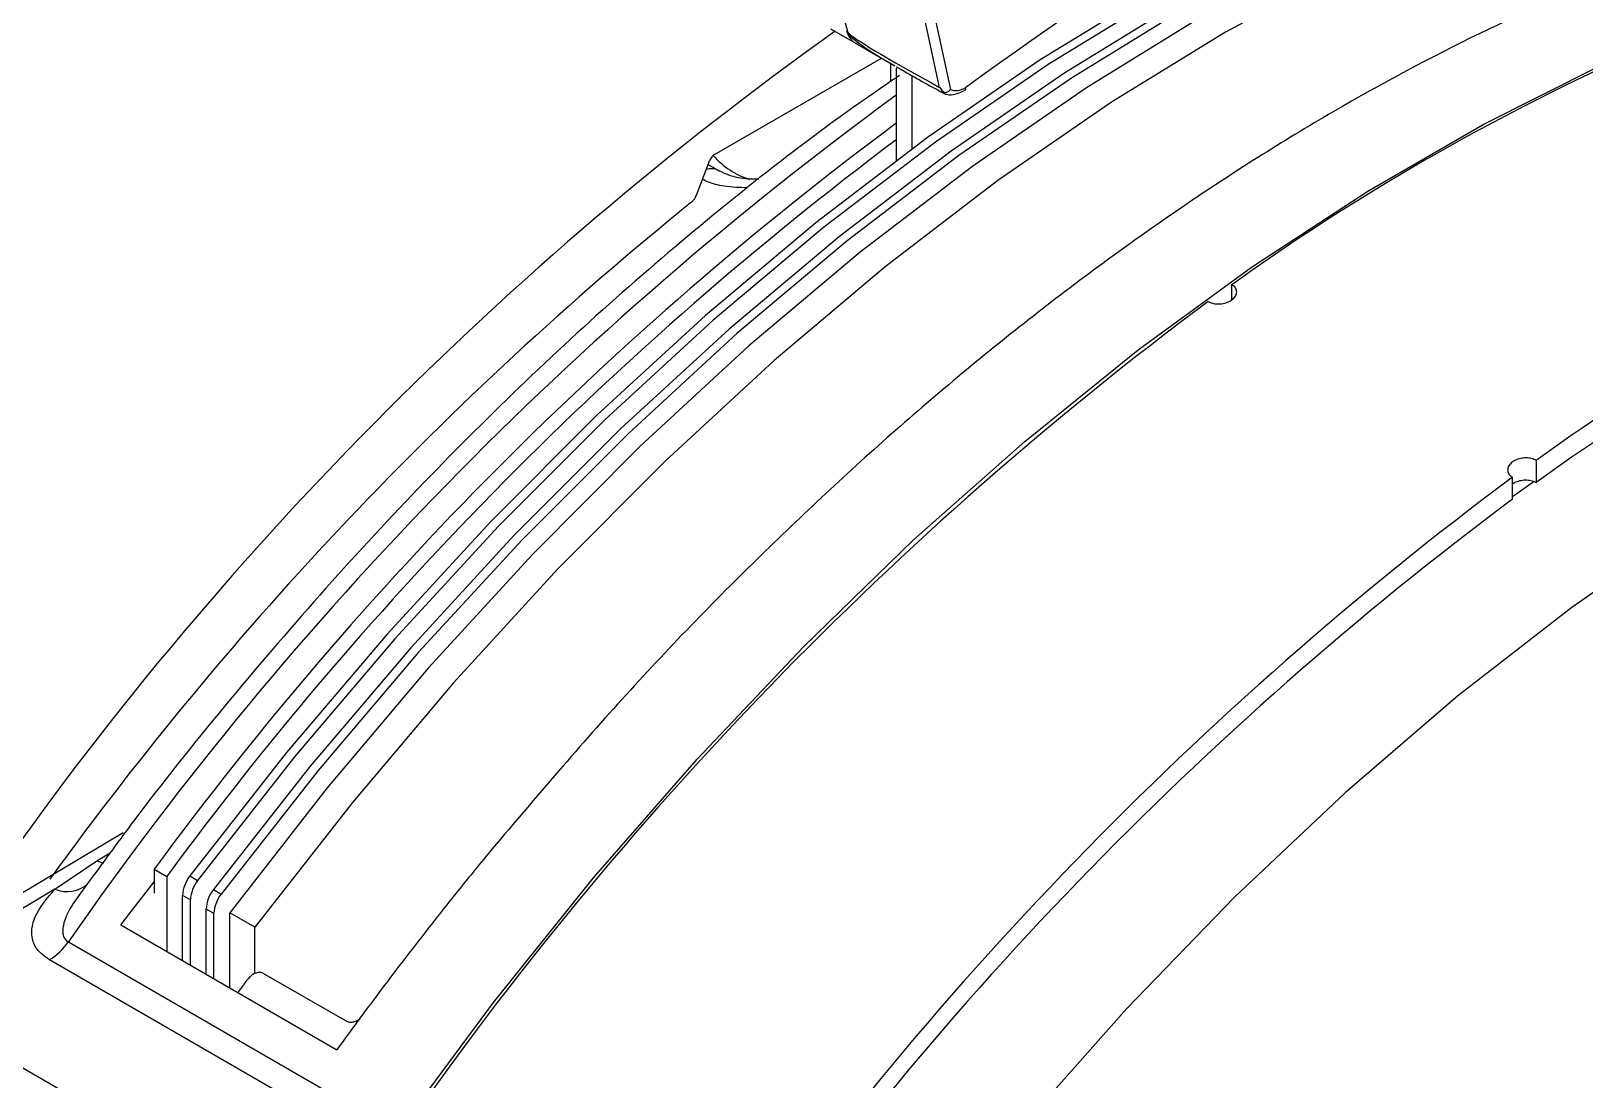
# Model space of a CAD drawing. Extents: x 7 to 113, y 1 to 87.
# Drawn here: x 17.107 to 19.201, y 69.763 to 71.177 of the extents above; entities that cross this region are included whole.
import ezdxf

# ---------------------------------------------------------------- set-up
doc = ezdxf.new("R2010")
doc.units = 0
doc.header["$MEASUREMENT"] = 0
doc.layers.add('OBJECT', color=7, linetype='CONTINUOUS')

msp = doc.modelspace()

# ---------------------------------------------------------------- linework, layer by layer
at = {"layer": 'OBJECT'}
for p, q in [((18.1564, 71.3637), (18.2067, 71.1759)), ((18.3309, 71.1006), (18.2859, 71.308)), ((18.3025, 71.2955), (18.3455, 71.0977)), ((18.1841, 71.1797), (18.2171, 71.1606)), ((18.2171, 71.1606), (18.2706, 71.1297)), ((18.0276, 71.0102), (18.2526, 71.1401)), ((18.2652, 71.1085), (18.2652, 71.1328)), ((18.2725, 71.1267), (18.2725, 71.002)), ((18.2937, 71.1166), (18.2937, 71.0177)), ((18.3372, 71.0932), (18.3385, 71.0919)), ((18.0032, 70.9554), (18.0215, 71.0026)), ((18.0342, 70.9878), (18.0195, 70.9963)), ((18.7246, 70.8143), (18.7246, 70.8348)), ((19.1348, 70.598), (19.1348, 70.5684)), ((19.1029, 70.5456), (19.1029, 70.5753)), ((19.103, 70.5495), (19.1323, 70.5702)), ((17.2307, 70.0962), (16.881, 69.8876)), ((17.1951, 70.0582), (17.2134, 70.0693)), ((17.1389, 70.0204), (17.1951, 70.0582)), ((17.2727, 70.0472), (17.2896, 70.0374)), ((17.2727, 70.0472), (17.2727, 70.0148)), ((17.1389, 70.0204), (16.9123, 69.8852)), ((17.19, 70.0376), (17.1768, 70.0197)), ((17.2275, 69.972), (17.2727, 70.03)), ((17.2896, 70.0374), (17.2896, 69.9361)), ((17.3205, 70.038), (17.3311, 70.0319)), ((17.3523, 70.0197), (17.3628, 70.0136)), ((17.3214, 70.0058), (17.3109, 70.0119)), ((17.3109, 69.9239), (17.3109, 70.0119)), ((17.3214, 69.9178), (17.3214, 70.0058)), ((17.3531, 69.9875), (17.3426, 69.9935)), ((17.3426, 69.9055), (17.3426, 69.9935)), ((17.3531, 69.8994), (17.3531, 69.9875)), ((17.4083, 69.9689), (17.3744, 69.9885)), ((17.3744, 69.8872), (17.3744, 69.9885)), ((17.2275, 69.972), (17.5186, 69.8039)), ((17.4083, 69.9065), (17.4083, 69.9689)), ((17.1569, 69.9492), (17.6006, 69.693)), ((17.5726, 69.6702), (17.1313, 69.925)), ((17.4198, 69.9068), (17.5326, 69.8419)), ((16.9123, 69.8852), (17.4287, 69.5871))]:
    msp.add_line(p, q, dxfattribs=at)
at = {"layer": 'OBJECT', "flags": 128}
for points in [[(19.9175, 71.5372), (19.7869, 71.5529), (19.6516, 71.556), (19.512, 71.5465), (19.3689, 71.5245), (19.2226, 71.4901), (19.0739, 71.4433), (18.9233, 71.3844), (18.7715, 71.3136), (18.619, 71.2312), (18.4666, 71.1376), (18.3147, 71.0331), (18.1642, 70.9181), (18.0154, 70.7932), (17.8692, 70.6588), (17.726, 70.5155), (17.5864, 70.3638), (17.4511, 70.2044), (17.3205, 70.038)], [(19.928, 71.5311), (19.7975, 71.5468), (19.6621, 71.5499), (19.5226, 71.5405), (19.3794, 71.5185), (19.2331, 71.484), (19.0844, 71.4372), (18.9338, 71.3783), (18.782, 71.3075), (18.6295, 71.2251), (18.4771, 71.1315), (18.3253, 71.027), (18.1747, 70.912), (18.026, 70.7871), (17.8797, 70.6527), (17.7365, 70.5094), (17.597, 70.3577), (17.4616, 70.1984), (17.3311, 70.0319)], [(19.9492, 71.5189), (19.8187, 71.5346), (19.6833, 71.5377), (19.5438, 71.5282), (19.4006, 71.5062), (19.2543, 71.4717), (19.1056, 71.425), (18.955, 71.3661), (18.8032, 71.2953), (18.6508, 71.2129), (18.4983, 71.1193), (18.3465, 71.0148), (18.1959, 70.8998), (18.0472, 70.7749), (17.9009, 70.6405), (17.7577, 70.4971), (17.6182, 70.3455), (17.4828, 70.1861), (17.3523, 70.0197)], [(19.9598, 71.5128), (19.8292, 71.5285), (19.6939, 71.5316), (19.5543, 71.5221), (19.4111, 71.5001), (19.2649, 71.4657), (19.1162, 71.4189), (18.9656, 71.36), (18.8137, 71.2892), (18.6613, 71.2068), (18.5088, 71.1132), (18.357, 71.0087), (18.2064, 70.8937), (18.0577, 70.7688), (17.9115, 70.6344), (17.7683, 70.4911), (17.6287, 70.3394), (17.4934, 70.18), (17.3628, 70.0136)], [(19.9907, 71.4988), (19.8594, 71.5156), (19.7232, 71.5195), (19.5827, 71.5107), (19.4384, 71.4891), (19.2911, 71.4548), (19.1411, 71.408), (18.9893, 71.3488), (18.8362, 71.2776), (18.6825, 71.1946), (18.5288, 71.1001), (18.3757, 70.9946), (18.2239, 70.8784), (18.074, 70.7522), (17.9266, 70.6163), (17.7823, 70.4714), (17.6418, 70.318), (17.5057, 70.1568), (17.3744, 69.9885)], [(20.0246, 71.4793), (19.8933, 71.496), (19.7571, 71.4999), (19.6166, 71.4911), (19.4724, 71.4695), (19.325, 71.4352), (19.1751, 71.3884), (19.0233, 71.3292), (18.8702, 71.258), (18.7164, 71.175), (18.5627, 71.0805), (18.4096, 70.975), (18.2578, 70.8588), (18.1079, 70.7326), (17.9605, 70.5967), (17.8163, 70.4518), (17.6758, 70.2984), (17.5396, 70.1372), (17.4083, 69.9689)], [(17.6006, 69.693), (17.73, 69.8676), (17.8647, 70.0354), (18.0043, 70.1955), (18.1481, 70.3474), (18.2954, 70.4903), (18.4457, 70.6236), (18.5984, 70.7468), (18.7527, 70.8594), (18.908, 70.9608), (19.0636, 71.0507), (19.2189, 71.1286), (19.3733, 71.1942), (19.5259, 71.2472), (19.6762, 71.2874), (19.8236, 71.3146), (19.9674, 71.3288), (20.1069, 71.3298), (20.2417, 71.3176), (20.371, 71.2923)], [(20.8126, 70.8809), (20.6822, 70.9047), (20.5462, 70.9148), (20.4052, 70.911), (20.26, 70.8935), (20.1112, 70.8623), (19.9595, 70.8175), (19.8057, 70.7594), (19.6503, 70.6882), (19.4943, 70.6043), (19.3382, 70.508), (19.1829, 70.3999), (19.029, 70.2804), (18.8773, 70.15), (18.7285, 70.0094), (18.5833, 69.8593), (18.4424, 69.7003), (18.3064, 69.5332), (18.1759, 69.3588)], [(17.1951, 70.0582), (17.203, 70.0555), (17.2041, 70.0552)]]:
    msp.add_lwpolyline(points, dxfattribs=at)
at = {"layer": 'OBJECT'}
for centre, radius, start, end in [((20.9472, 67.3055), 4.7523, 125.4631, 145.1492), ((18.2175, 71.1971), 0.0237, 240.016, 243.1594), ((18.1976, 71.1926), 0.0206, 296.4238, 299.0177), ((18.2296, 71.1808), 0.0238, 196.5003, 238.3694), ((20.5632, 68.2664), 3.1586, 114.3975, 125.5971), ((21.114, 67.1955), 4.8209, 126.1142, 145.1668), ((18.3613, 71.1003), 0.00501, 300.5625, 0.5339), ((18.3592, 71.1048), 0.01, 297.3869, 306.4639), ((18.3627, 71.0995), 0.00372, 312.6152, 12.1955), ((21.1132, 67.2263), 4.7652, 126.593, 143.7021), ((21.1386, 67.2091), 4.7764, 126.8732, 143.6902), ((18.1082, 71.0804), 0.109, 220.931, 252.2419), ((20.9949, 67.2381), 4.7684, 128.9708, 144.105), ((20.9733, 68.0297), 3.1586, 114.3975, 125.5971), ((20.9563, 68.0296), 3.1246, 114.3364, 125.6582), ((21.5914, 66.9149), 4.8569, 126.6411, 145.1733), ((22.0015, 66.6781), 4.8569, 126.6411, 145.1733), ((21.98, 66.6862), 4.8138, 126.7036, 145.2907), ((17.1555, 70.0578), 0.0409, 246.0473, 312.4756), ((17.3565, 70.0099), 0.0456, 141.9158, 177.472), ((17.367, 70.0038), 0.0456, 141.9158, 177.472), ((17.3882, 69.9915), 0.0456, 141.9158, 177.472), ((17.3987, 69.9855), 0.0456, 141.9158, 177.472), ((17.0873, 69.9969), 0.0843, 301.445, 325.5545)]:
    msp.add_arc(centre, radius, start, end, dxfattribs=at)
for centre, major_axis, ratio, start_param, end_param in [((18.5907, 68.6502), (1.8185, 2.8489), 0.545295, 0.66147, 0.957802), ((18.6493, 70.9804), (0.4436, -0.1981), 0.067913, 3.196653, 3.249317), ((18.63, 70.9616), (0.4232, -0.2148), 0.03328, 3.171458, 3.224122), ((18.6493, 70.9804), (0.4436, -0.1981), 0.067913, 3.249317, 3.719167), ((18.63, 70.9616), (0.4232, -0.2148), 0.03328, 3.224122, 3.944787), ((18.3701, 71.1411), (0.0269, 0.0422), 0.545295, 3.235382, 3.897213), ((18.0276, 71.0021), (0.005, 0.00866), 0.577456, 0.785256, 1.832237)]:
    msp.add_ellipse(centre, major_axis=major_axis, ratio=ratio, start_param=start_param, end_param=end_param, dxfattribs=at)
for points, knots in [([(20.0204, 71.3944), (19.962, 71.3959), (19.8451, 71.3988), (19.6592, 71.3762), (19.4665, 71.3331), (19.2694, 71.2678), (19.0713, 71.1824), (18.8719, 71.0772), (18.6706, 70.9512), (18.4712, 70.8067), (18.277, 70.6465), (18.0875, 70.4706), (17.9012, 70.2788), (17.782, 70.1381), (17.7224, 70.0678)], [0, 0, 0, 0, 0.082347, 0.164694, 0.249433, 0.334172, 0.416519, 0.498866, 0.583605, 0.668344, 0.750089, 0.831834, 0.915917, 1, 1, 1, 1]), ([(18.2729, 71.1286), (18.2761, 71.1267), (18.2983, 71.1135), (18.3202, 71.1016), (18.3389, 71.0915)], [0, 0, 0, 0, 0.144723, 1, 1, 1, 1]), ([(18.2768, 71.1166), (18.2501, 71.0983), (18.1752, 71.047), (18.0533, 70.9522), (17.9117, 70.8335), (17.7726, 70.7058), (17.6363, 70.5702), (17.5033, 70.427), (17.3744, 70.2766), (17.2698, 70.1466), (17.21, 70.0649), (17.19, 70.0376)], [0, 0, 0, 0, 0.068627, 0.192882, 0.317105, 0.441295, 0.565454, 0.689582, 0.813683, 0.937762, 1, 1, 1, 1]), ([(18.3309, 71.1006), (18.331, 71.1006), (18.3328, 71.0977), (18.335, 71.0954), (18.3372, 71.0932)], [0, 0, 0, 0, 0.019972, 1, 1, 1, 1]), ([(18.3455, 71.0977), (18.3454, 71.0977), (18.345, 71.0972), (18.3438, 71.0959), (18.3414, 71.0942), (18.3389, 71.0934), (18.3375, 71.0932), (18.3372, 71.0932)], [0, 0, 0, 0, 0.017184, 0.202292, 0.556604, 0.898384, 1, 1, 1, 1]), ([(18.3385, 71.0919), (18.3391, 71.0917), (18.3436, 71.0901), (18.3524, 71.0911), (18.3603, 71.0945), (18.3638, 71.096)], [0, 0, 0, 0, 0.0686671, 0.5803873, 1, 1, 1, 1]), ([(18.034, 70.9876), (18.0333, 70.9881), (18.0306, 70.9901), (18.0248, 70.9913), (18.0193, 70.9906), (18.0167, 70.9903)], [0, 0, 0, 0, 0.143699, 0.600741, 1, 1, 1, 1]), ([(18.0874, 70.977), (18.0777, 70.977), (18.0575, 70.9772), (18.042, 70.9843), (18.0339, 70.988)], [0, 0, 0, 0, 0.482585, 1, 1, 1, 1]), ([(18.0723, 70.9654), (18.0615, 70.9656), (18.0424, 70.966), (18.0222, 70.9714), (18.0136, 70.9756), (18.0114, 70.9766)], [0, 0, 0, 0, 0.489325, 0.867474, 1, 1, 1, 1]), ([(17.996, 70.9454), (17.9968, 70.9461), (17.998, 70.9471), (17.9994, 70.9488), (18.0005, 70.9502), (18.0014, 70.9517), (18.0023, 70.9534), (18.0029, 70.9547), (18.0032, 70.9554)], [0, 0, 0, 0, 0.270621, 0.405245, 0.539866, 0.674485, 0.809107, 1, 1, 1, 1]), ([(18.6928, 70.812), (18.6941, 70.8114), (18.6973, 70.8098), (18.7038, 70.8086), (18.7114, 70.8089), (18.7188, 70.8108), (18.725, 70.8142), (18.7295, 70.8186), (18.7316, 70.8235), (18.731, 70.8284), (18.7284, 70.8323), (18.7257, 70.8341), (18.7246, 70.8348)], [0, 0, 0, 0, 0.073627, 0.179766, 0.286276, 0.393535, 0.501562, 0.610022, 0.718406, 0.826275, 0.933445, 1, 1, 1, 1]), ([(19.1348, 70.598), (19.1328, 70.5989), (19.1289, 70.6007), (19.1214, 70.6016), (19.1138, 70.6008), (19.1067, 70.5984), (19.1009, 70.5947), (19.0972, 70.5901), (19.0959, 70.585), (19.0973, 70.5802), (19.1002, 70.577), (19.1024, 70.5756), (19.1029, 70.5753)], [0, 0, 0, 0, 0.106474, 0.21294, 0.319697, 0.427106, 0.535184, 0.643667, 0.752079, 0.859926, 0.96696, 1, 1, 1, 1]), ([(19.1029, 70.5663), (19.103, 70.5663), (19.1045, 70.5677), (19.1092, 70.5698), (19.1165, 70.5717), (19.1242, 70.5718), (19.1305, 70.5706), (19.1336, 70.569), (19.1348, 70.5684)], [0, 0, 0, 0, 0.003468, 0.220343, 0.437068, 0.652738, 0.866973, 1, 1, 1, 1]), ([(17.7224, 70.0678), (17.7071, 70.0491), (17.6766, 70.0117), (17.6316, 69.9545), (17.5786, 69.8856), (17.5414, 69.8349), (17.5186, 69.8039)], [0, 0, 0, 0, 0.218765, 0.43753, 0.656295, 1, 1, 1, 1]), ([(17.1313, 69.925), (17.1252, 69.9295), (17.1129, 69.9386), (17.106, 69.9589), (17.1107, 69.9875), (17.1282, 70.0079), (17.1389, 70.0204)], [0, 0, 0, 0, 0.167941, 0.334633, 0.594445, 1, 1, 1, 1]), ([(17.1771, 70.0195), (17.1708, 70.0114), (17.1607, 69.9986), (17.1515, 69.9784), (17.148, 69.9641), (17.1512, 69.9542), (17.1544, 69.9507), (17.1565, 69.9494), (17.1569, 69.9492)], [0, 0, 0, 0, 0.3519283, 0.5553287, 0.8200741, 0.9090966, 0.9848159, 1, 1, 1, 1]), ([(17.3855, 69.8808), (17.3872, 69.8831), (17.3909, 69.8882), (17.3952, 69.8941), (17.3979, 69.8978), (17.3984, 69.8985)], [0, 0, 0, 0, 0.387387, 0.872424, 1, 1, 1, 1]), ([(17.4198, 69.9068), (17.4187, 69.9073), (17.4163, 69.9082), (17.412, 69.908), (17.4075, 69.9065), (17.4026, 69.9034), (17.3999, 69.9002), (17.3984, 69.8985)], [0, 0, 0, 0, 0.172261, 0.344036, 0.527768, 0.740235, 1, 1, 1, 1]), ([(17.5494, 69.8455), (17.5491, 69.8452), (17.5473, 69.8433), (17.5431, 69.8414), (17.5378, 69.8403), (17.5344, 69.8409), (17.5329, 69.8417), (17.5326, 69.8419)], [0, 0, 0, 0, 0.060693, 0.415656, 0.674135, 0.933878, 1, 1, 1, 1])]:
    msp.add_open_spline(points, degree=3, knots=knots, dxfattribs=at)

doc.saveas('drawing.dxf')
